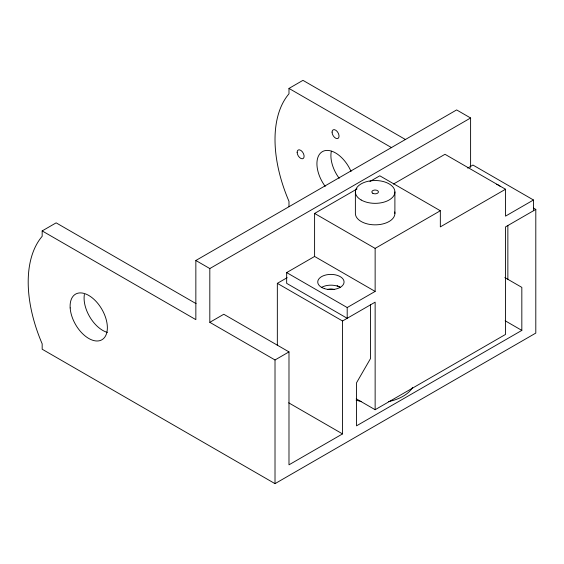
<?xml version="1.0" encoding="UTF-8"?>
<svg xmlns="http://www.w3.org/2000/svg" width="564" height="564" viewBox="0 0 564 564"><rect width="100%" height="100%" fill="white"/><g stroke="black" fill="none" stroke-linecap="round" stroke-linejoin="round"><path stroke-width="0.85" d="M533.523 208.095L535.8 209.406L535.8 333.084L275.013 483.651L42.173 349.215L42.173 343.843A119.646 69.076 60 0 1 42.173 236.295L42.173 230.916L56.139 222.851L196.124 303.665M288.987 206.72L288.987 201.341A119.646 69.076 60 0 1 288.987 93.793L288.987 88.421L302.953 80.349L405.664 139.646M42.173 230.916L195.849 319.64L195.849 260.49L456.636 109.924L470.602 117.989L470.602 167.43M195.849 260.49L209.815 268.556L470.602 117.989M533.474 210.753L533.474 199.994L505.527 216.125L505.527 189.243L440.336 226.883L440.336 210.753L375.138 248.393L375.138 291.412L314.599 256.458L314.599 213.439L357.054 188.926M369.942 181.488L379.798 175.799L440.336 210.753M393.439 184.054L444.989 154.289L505.527 189.243M286.66 272.588L347.198 307.542L347.198 318.293L286.66 283.347L286.66 272.588L314.599 256.458M467.648 168.093L472.935 165.04L533.474 199.994M209.815 268.556L209.815 322.326L223.788 314.261L288.987 351.901L288.987 464.828L342.538 433.906L342.538 320.986L277.34 283.347L277.34 345.492M277.34 283.347L287.161 277.678M347.198 307.542L375.138 291.412M209.815 322.326L275.013 359.966L288.987 351.901M342.538 320.986L375.138 302.163L375.138 409.711L356.222 398.79M535.8 209.406L505.527 226.883L505.527 334.431L375.138 409.711M504.829 277.558L521.827 287.379L521.827 330.398L356.511 425.841L356.511 382.822L370.477 358.626L370.477 304.849M288.987 88.421L391.691 147.712M505.154 320.768L521.827 330.398M314.599 213.439L375.138 248.393M337.124 285.596L340.155 287.344M288.712 402.83L342.538 433.906M507.861 225.537L507.861 279.314M394.892 191.929L394.892 213.439M355.383 191.929L355.383 213.439A19.754 11.407 0 0 0 376.428 224.817A19.754 11.407 0 0 0 394.729 211.951M275.013 359.966L275.013 483.651M107.379 332.407A26.346 15.207 60 0 1 84.396 294.394M339.183 178.302A26.346 15.207 60 0 1 331.343 151.23M325.209 186.374A26.346 15.207 60 0 1 322.382 151.638A26.346 15.207 60 0 1 351.048 171.456M327.606 289.459A6.585 3.8 0 0 1 334.191 289.459M412.559 387.461A39.515 22.814 0 0 1 388.645 401.575M361.63 401.575A39.515 22.814 0 0 1 356.124 400.137M321.586 287.379A13.169 7.607 0 0 1 340.212 287.379M496.546 184.259A13.169 7.607 0 0 1 500.021 186.226M70.169 307.923A26.346 15.207 60 0 0 99.292 340.769A26.346 15.207 60 0 0 96.761 302.17A26.346 15.207 60 0 0 70.169 307.923M372.811 193.276A3.292 1.903 0 0 0 378.317 192.423A3.292 1.903 0 0 0 374.284 190.089A3.292 1.903 0 0 0 372.811 193.276M332.062 132.11A4.942 2.855 60 0 0 337.3 138.624A4.942 2.855 60 0 0 337.3 131.638A4.942 2.855 60 0 0 332.062 132.11M297.136 152.273A4.942 2.855 60 0 0 302.374 158.794A4.942 2.855 60 0 0 302.374 151.808A4.942 2.855 60 0 0 297.136 152.273M324.314 288.585A13.169 7.607 0 0 0 344.068 282A13.169 7.607 0 0 0 324.314 275.415A13.169 7.607 0 0 0 324.314 288.585M361.164 199.994A19.754 11.407 0 0 0 394.222 194.883A19.754 11.407 0 0 0 370.026 180.91A19.754 11.407 0 0 0 361.164 199.994"/></g></svg>
